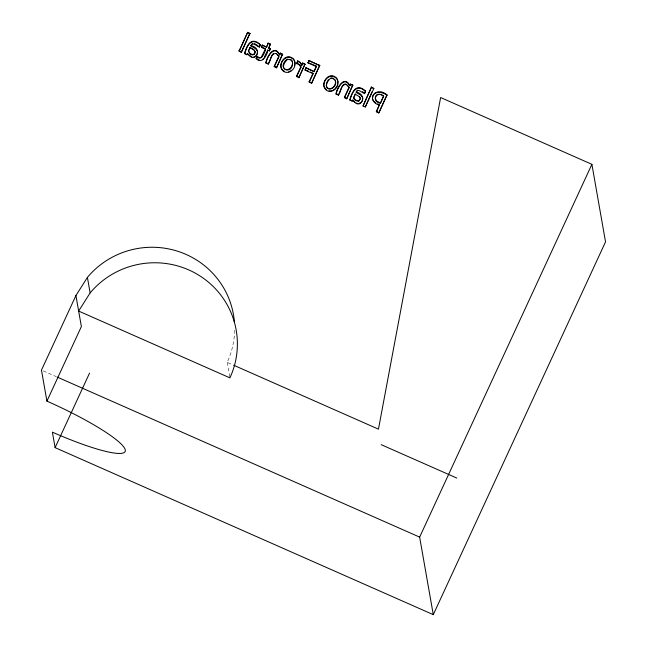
<?xml version="1.0" encoding="UTF-8"?>
<svg xmlns="http://www.w3.org/2000/svg" width="647" height="647" viewBox="0 0 647 647"><rect width="100%" height="100%" fill="white"/><g stroke="black" fill="none" stroke-linecap="round" stroke-linejoin="round"><path stroke-width="0.49" stroke-dasharray="3.23 2.43" d="M234.643 330.302A83.156 81.651 -10 0 1 227.186 362.36L232.718 364.803M43.317 370.933L56.257 376.643M227.186 362.36L229.911 377.864"/><path stroke-width="0.97" d="M294.895 62.5L294.531 65.46M337.855 81.473L337.491 84.433M280.927 66.803C280.402 60.988 286.872 54.372 292.436 58.537A5.912 5.807 -10 0 1 294.717 61.635M323.888 85.776C323.363 79.961 329.833 73.337 335.397 77.511A5.912 5.807 -10 0 1 337.677 80.6M257.611 51.574L257.118 54.186M362.83 98.037L362.336 100.649L361.228 102.202M283.386 66.592L284.276 63.252L287.009 59.839A3.356 3.292 -10 0 1 289.435 59.492L291.101 60.228A3.381 3.316 -10 0 1 292.46 62.241C293.334 75.756 276.318 69.439 286.176 59.896M326.347 85.566L327.236 82.226L329.97 78.813A3.356 3.292 -10 0 1 332.396 78.465L334.062 79.201M335.429 81.651C336.286 86.706 328.619 92.117 326.355 86.002M372.575 97.972C373.052 90.2 382.684 91.801 386.987 95.271L378.794 112.99L376.319 111.47L379.377 104.863L377.347 103.965M255.112 52.043L254.214 53.936L252.387 54.526L250.243 53.62L248.375 51.024L250.324 54.089L252.467 54.995L254.295 54.405L254.926 53.475L254.983 51.17M360.33 98.506L358.608 100.908L355.462 100.083L353.594 97.487L355.292 93.799M326.371 84.094L326.897 82.541M234.44 322.521A83.156 81.651 -10 0 0 176.768 250.955A83.156 81.651 -10 0 0 87.41 277.393L75.917 295.558L41.465 370.116L46.924 401.124A83.156 13.005 24.8 0 1 125.283 450.037A83.156 13.005 24.8 0 1 52.375 432.139L55.108 447.643L433.28 614.65L605.535 241.865L591.892 164.33L440.623 97.527L378.455 429.155L233.64 365.207M46.924 401.124L81.376 326.565L75.917 295.558M55.108 447.643L89.561 373.093M239.099 50.87L247.655 32.35L249.928 33.353L241.444 52.334L239.099 50.87L241.444 52.334M239.18 51.339L247.655 32.35M241.776 50.992L249.928 33.353M251.101 45.12L250.907 45.549C263.822 48.315 254.805 65.185 247.599 53.345L246.944 54.76L244.598 53.305C247.041 44.514 251.546 36.483 260.248 44.546L260.329 45.015C259.593 50.878 252.961 39.604 250.987 46.018L255.5 48.695L257.336 50.83M244.687 53.766C247.122 44.975 251.626 36.952 260.329 45.015M248.715 50.288L250.082 47.336L248.456 51.493M259.277 47.288L260.248 44.546M266.394 46.916L262.213 45.072L266.475 47.385L268.157 43.098L270.43 44.101L268.667 47.918L270.276 49.059L269.419 50.919L267.89 50.24C267.098 55.286 262.019 64.684 256.212 58.715L257.061 56.24L258.816 57.526L261.105 57.534L265.537 48.776L265.618 49.237C264.817 52.528 261.024 62.338 257.061 56.24M265.618 49.237L261.437 47.393L262.213 45.072M256.212 58.715L257.142 56.701M261.437 47.393L262.302 45.541M266.475 47.385L268.157 43.098M264.405 57.146L267.809 49.779M270.43 44.101L268.748 48.388L270.276 49.059M270.195 48.598L269.419 50.919M274.263 66.827L278.857 56.904L277.636 54.971A4.254 4.181 -10 0 0 275.298 53.475C270.559 53.677 270.826 61.473 268.206 64.158L265.852 62.686C267.017 56.127 274.635 43.559 279.73 55.011L280.329 53.07L282.602 54.073L276.536 67.83L274.182 66.366L278.768 56.443L277.555 54.502M265.933 63.155C266.993 57.017 274.296 44.303 279.73 55.011M279.65 54.55L280.329 53.07M276.536 67.83L282.189 54.963M296.601 76.694L300.968 67.256L299.019 64.635L296.763 63.649L297.757 60.85L300.289 62.427L301.834 65.379L302.667 62.937L305.02 64.401L298.874 77.697L296.52 76.233L300.887 66.795L299.707 64.87M296.763 63.649L297.757 60.85M301.753 64.91L302.667 62.937M298.874 77.697L304.939 63.94M314.11 71.631L306.007 67.62L306.096 68.089L314.11 71.631L316.423 66.625L308.053 62.937L308.934 60.373L319.78 65.59L311.587 83.309L309.12 81.789L313.059 73.257L310.39 72.076M308.053 62.937L308.934 60.373M309.201 82.258L313.14 73.726L305.125 70.183L306.007 67.62M305.125 70.183L306.096 68.089M314.03 71.162L316.334 66.164L307.972 62.468M311.587 83.309L319.699 65.121M344.447 97.818L349.032 87.895L347.811 85.962A4.254 4.181 -10 0 0 345.474 84.466C340.734 84.668 341.001 92.464 338.381 95.141L336.117 94.139C337.168 88.008 344.479 75.295 349.906 86.002L350.504 84.061L352.777 85.064L346.711 98.821L344.366 97.357L348.951 87.426L347.73 85.493M338.381 95.141L341.802 87.11L343.606 84.328M350.504 84.061L349.825 85.533C344.39 74.826 337.087 87.539 336.028 93.678L336.117 94.139M346.711 98.821L352.777 85.064M357.629 90.127L356.117 92.011C369.041 94.777 360.023 111.648 352.817 99.816L352.162 101.231L349.817 99.767C352.259 90.976 356.764 82.945 365.466 91.009L365.547 91.478C364.811 97.341 358.179 86.067 356.206 92.481L360.719 95.158L362.555 97.293M349.906 100.228C352.34 91.445 356.845 83.414 365.547 91.478M359.756 96.848L360.411 98.975L358.689 101.377L355.543 100.552L353.674 97.956L355.381 94.268L359.166 96.597L360.282 98.101M364.496 93.75L365.466 91.009M371.499 87.046L363.024 106.027L365.296 107.03L373.853 88.51L371.499 87.046L363.024 106.027M372.146 91.575L365.296 107.03M380.387 103.318L383.663 96.233C376.093 89.957 371.249 102.008 380.387 103.318L383.574 95.772L381.601 94.899M376.408 111.939L379.377 104.863M378.794 112.99L386.906 94.802C375.786 85.323 364.916 100.245 379.457 105.332M433.28 614.65L419.644 537.115L591.892 164.33M336.869 86.051L335.122 88.768L332.89 90.459M375.543 96.29L376.603 94.842M327.156 81.765L328.433 79.613M90.135 292.905L78.643 311.061L229.911 377.864A83.156 81.651 -10 0 0 198.305 274.902A83.156 81.651 -10 0 0 90.135 292.905L87.41 277.393M263.855 58.165L262.569 59.581M273.43 53.337L271.619 56.119L268.206 64.158M256.633 55.019L255.29 56.313M251.926 43.964L252.411 43.664M291.101 70.774L288.659 71.922M360.5 102.776L358.891 103.399M377.29 94.405L379.652 94.219M253.673 56.928L254.514 56.701M331.62 90.895L328.975 90.863M344.722 83.924L345.393 83.997A4.254 4.181 -10 0 1 346.994 84.765M297.377 63.39L296.674 63.188M297.838 61.319L300.378 62.888L301.834 65.379M251.918 56.887L248.626 54.752M356.287 103.067L357.136 103.35M332.315 78.004L333.181 78.287M259.374 60.058L256.131 58.246M254.182 43.624L255.508 44.101M247.736 32.819L250.009 33.814M371.588 87.507L373.853 88.51M309.023 60.842L319.78 65.59M268.238 43.559L270.511 44.562M280.41 53.539L282.682 54.542M302.747 63.398L305.02 64.401M350.585 84.522L352.858 85.525M261.356 46.932L264.704 48.404M259.196 46.819L256.091 44.449M364.415 93.281L362.466 91.615M380.307 102.857L376.441 100.867L375.106 97.875M305.044 69.714L308.603 71.291M244.598 53.305L246.944 54.76M265.852 62.686L267.365 63.357M274.182 66.366L276.455 67.369M297.28 76.564L298.793 77.236M309.12 81.789L311.506 82.848M336.788 94.009L338.3 94.68M344.366 97.357L346.63 98.36M349.817 99.767L351.329 100.431M376.319 111.47L378.713 112.529M381.188 444.667L456.822 478.068M57.187 377.055L419.644 537.115M283.386 70.733L284.631 71.421M290.22 59.314L291.021 59.767A3.381 3.316 -10 0 1 292.379 61.78C293.956 66.956 285.966 73.556 283.394 67.029M250.729 47.7L253.26 49.261M250.163 47.805L253.947 50.134L255.064 51.639M298.065 63.673L298.938 64.174M375.648 103.075L373.481 101.013L372.551 98.676M326.347 89.707L324.066 86.633M354.791 102.202L353.213 100.236M253.867 49.673L254.538 50.385M282.383 69.876L281.097 67.668M386.906 94.802L386.987 95.271M353.594 97.487L353.674 97.956M352.081 100.762L352.162 101.231M348.951 87.426L349.032 87.895M316.334 66.164L316.423 66.625M313.059 73.257L313.14 73.726M300.887 66.795L300.968 67.256M278.768 56.443L278.857 56.904M250.907 45.549L250.987 46.018M326.266 85.105C327.026 93.427 337.928 87.046 335.34 80.754A3.381 3.316 -10 0 0 335.057 79.969M334.062 79.201A3.381 3.316 -10 0 1 335.421 81.215M330.666 78.028A3.356 3.292 -10 0 1 331.474 77.915M286.92 59.37A3.356 3.292 -10 0 1 287.705 59.055M276.01 53.289A4.254 4.181 -10 0 1 276.819 53.774M294.975 62.969C296.011 70.119 286.16 76.411 281.704 69.318C278.226 63.171 285.691 53.183 292.355 58.076A5.912 5.807 -10 0 1 294.636 61.166L294.975 62.969M337.936 81.943C338.971 89.084 329.121 95.384 324.665 88.291C321.187 82.137 328.652 72.149 335.316 77.05A5.912 5.807 -10 0 1 337.597 80.139L337.936 81.943"/></g></svg>
